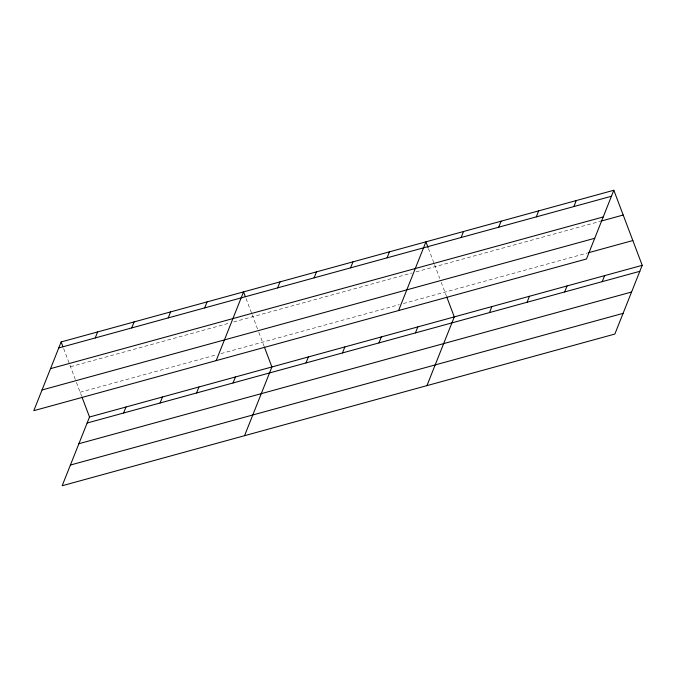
<?xml version="1.0" encoding="UTF-8"?>
<svg xmlns="http://www.w3.org/2000/svg" width="676" height="676" viewBox="0 0 676 676"><rect width="100%" height="100%" fill="white"/><g stroke="black" fill="none" stroke-linecap="round" stroke-linejoin="round"><path stroke-width="0.51" stroke-dasharray="3.38 2.54" d="M70.515 366.722L229.595 323.052M233.642 321.945L411.98 272.994M416.027 271.887L599.832 221.441M80.157 392.241L216.945 354.697M221.001 353.582L399.33 304.639M403.386 303.524L587.131 253.094M428.44 248.498L434.203 263.741M434.567 264.696L439.738 278.385M441.217 282.306L446.371 295.936M246.056 298.555L251.818 313.799M252.182 314.754L258.46 331.384M258.832 332.364L263.978 345.994M63.671 348.613L76.075 381.441M76.447 382.422L81.593 396.051"/><path stroke-width="1.01" d="M61.153 341.946L33.8 410.678L586.481 258.984L613.833 190.252L61.153 341.946L62.953 346.712M95.24 337.932L97.631 331.933M81.957 397.006L89.519 417.016L62.167 485.748L614.847 334.054L642.2 265.322L613.833 190.252M131.719 327.919L134.11 321.92M123.607 413.002L125.998 407.003M168.197 317.914L170.58 311.906M160.085 402.989L162.468 396.989M204.676 307.901L207.059 301.902M196.564 392.984L198.947 386.976M216.185 360.621L243.537 291.888L245.337 296.654M233.034 382.971L235.425 376.971M277.625 287.875L280.016 281.875M244.551 435.69L271.904 366.958L264.341 346.949M314.103 277.861L316.495 271.862M305.991 362.944L308.383 356.945M350.582 267.857L352.965 261.849M342.47 352.931L344.853 346.932M387.061 257.843L389.444 251.844M378.949 342.926L381.332 336.918M398.57 310.563L425.922 241.831L428.085 247.543M415.419 332.913L417.81 326.914M461.117 237.513L463.508 231.513M426.936 385.633L454.289 316.9L446.726 296.891M498.702 227.195L501.085 221.196M489.483 312.582L491.866 306.583M536.279 216.886L538.671 210.887M527.06 302.265L529.452 296.265M573.865 206.569L576.256 200.569M564.646 291.956L567.037 285.956M602.231 281.639L604.614 275.639M58.761 347.946L611.45 196.251M50.523 368.648L603.212 216.954M600.846 221.162L623.196 215.027M42.039 389.976L594.719 238.282M588.145 252.816L632.837 240.546M89.519 417.016L642.2 265.322M87.128 423.015L639.809 271.321M78.889 443.718L631.57 292.024M70.405 465.046L623.086 313.351"/></g></svg>
